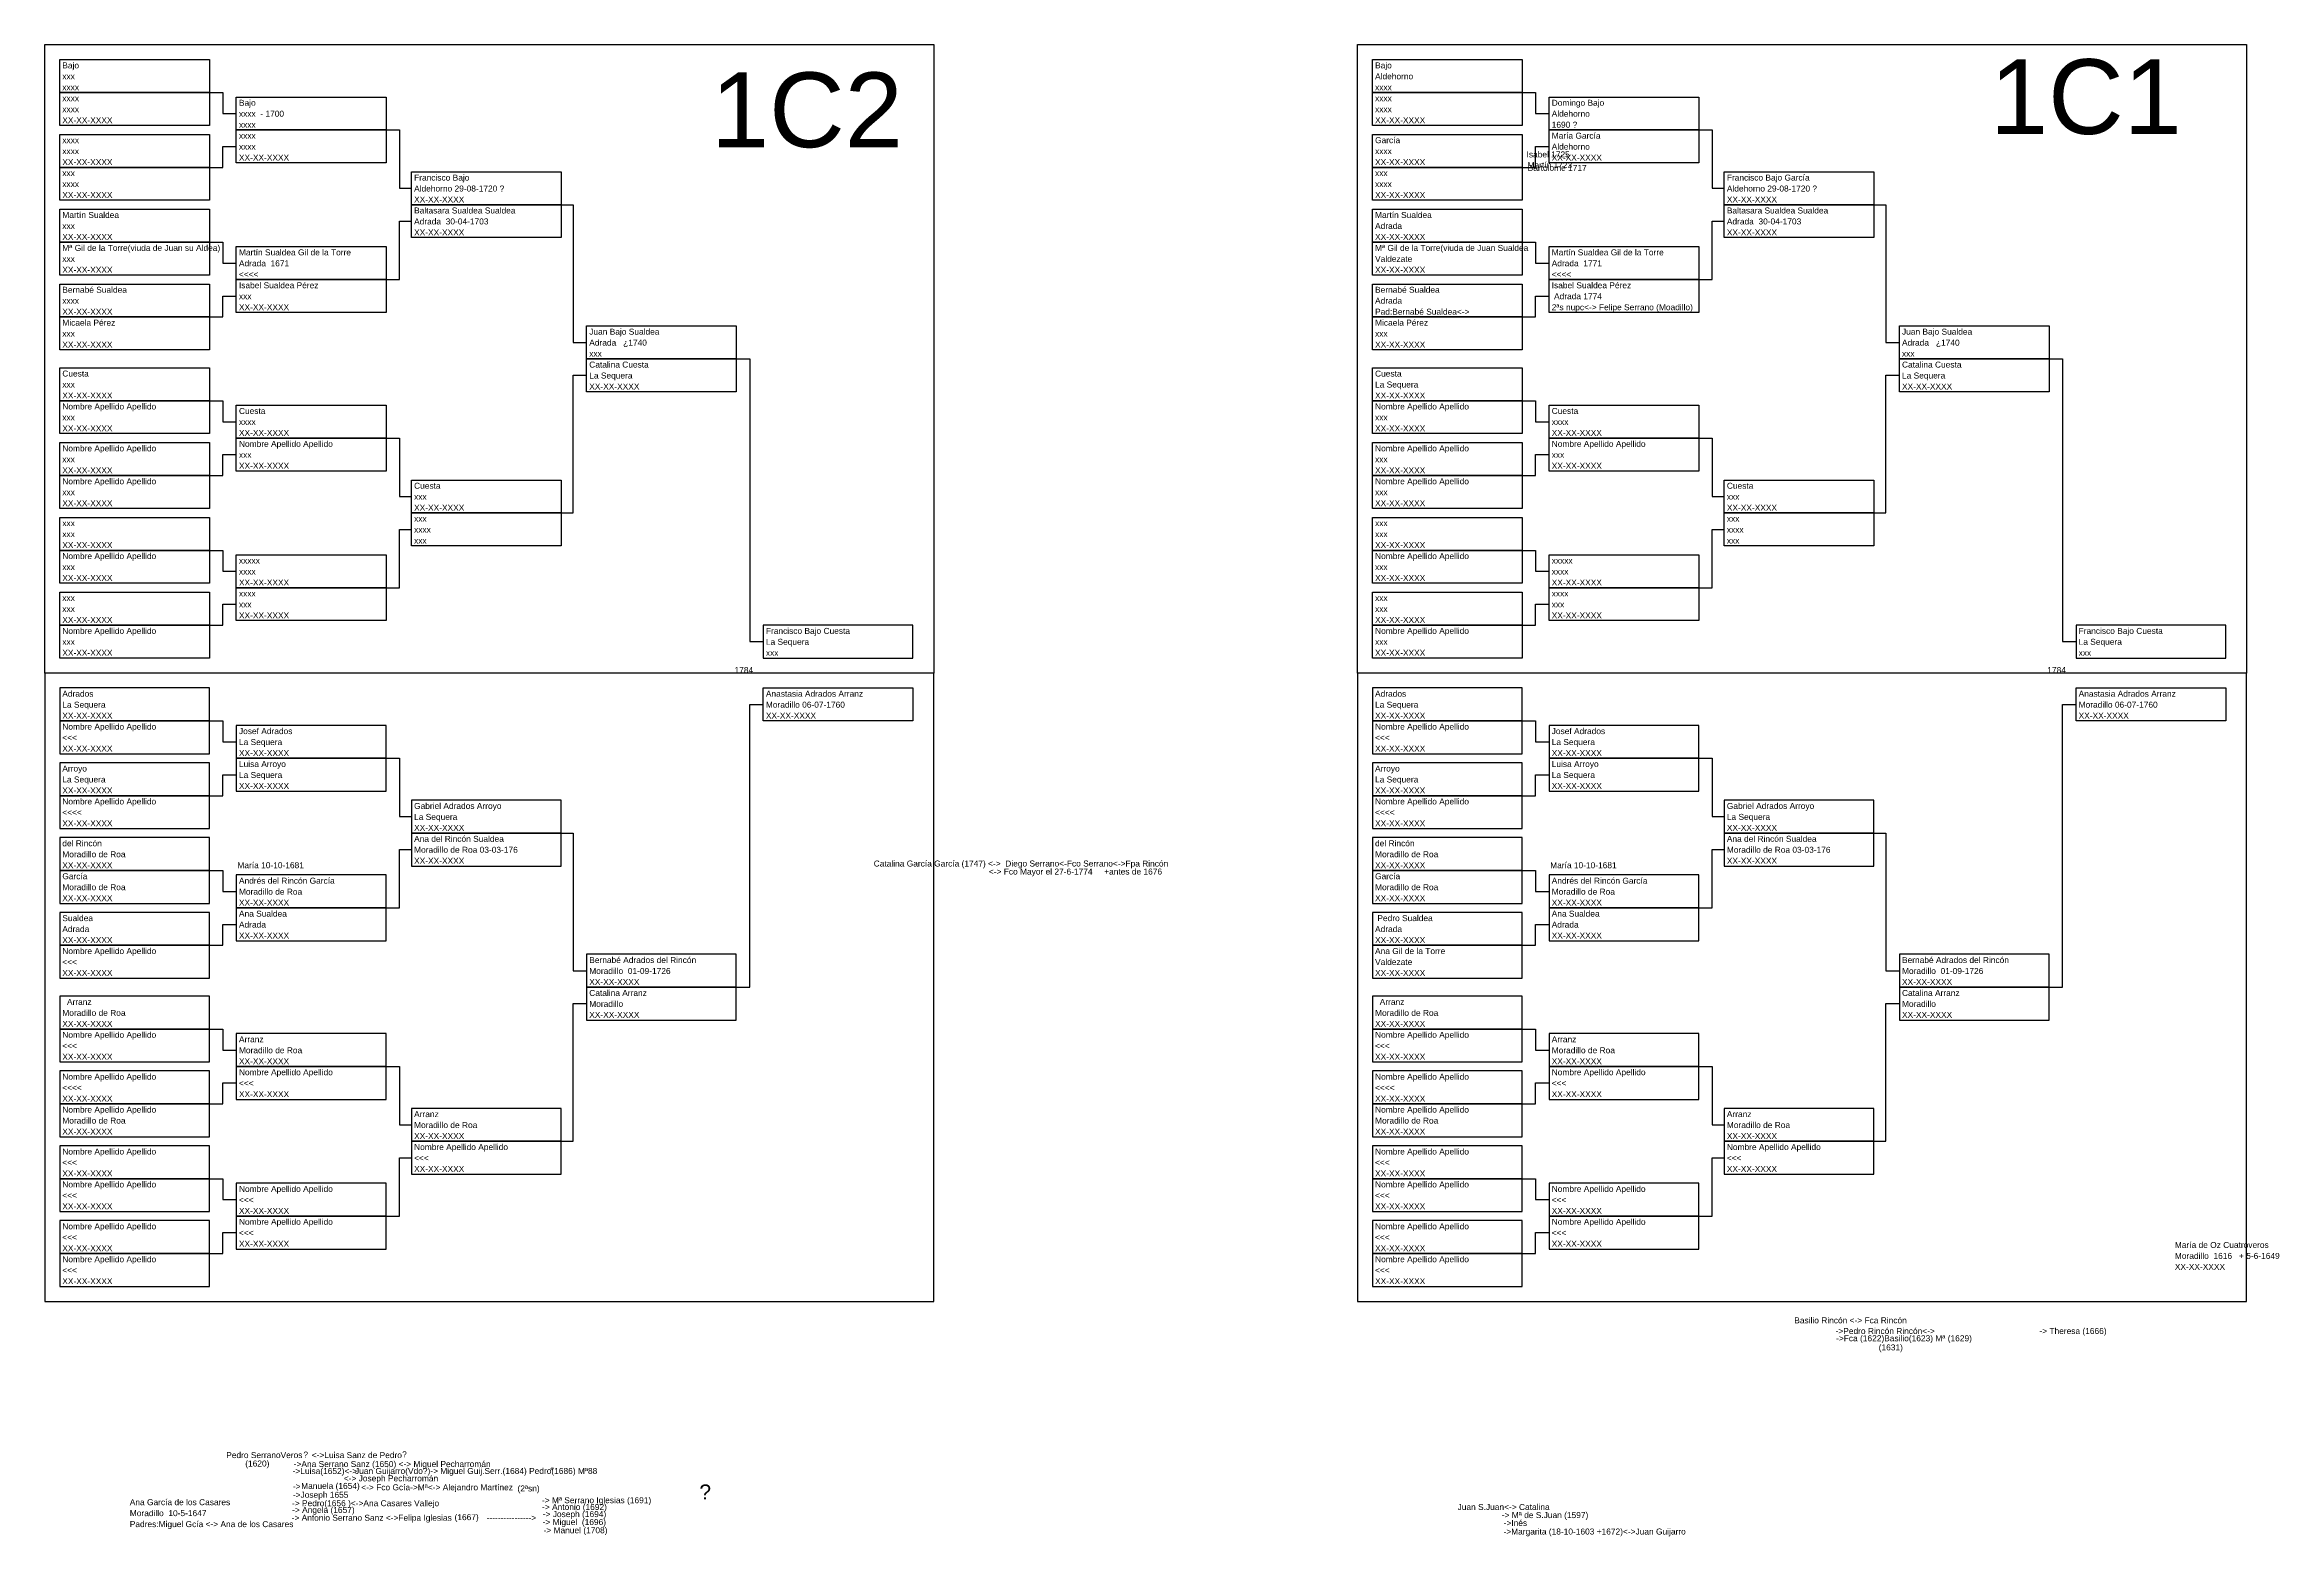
# Model space of a CAD drawing. Header units: millimetres. Extents: x -16844 to 23151, y -8543 to 4892.
# Drawn here: x -3946 to -3200, y -579 to -80 of the extents above; entities that cross this region are included whole.
import ezdxf
from ezdxf.enums import TextEntityAlignment as Align

# ---------------------------------------------------------------- set-up
doc = ezdxf.new("R2010")
doc.units = ezdxf.units.MM
doc.layers.add('Arroyo', color=30, linetype='Continuous')
doc.styles.add('Arial', font='arial.ttf', dxfattribs={"height": 0.01})

# ---------------------------------------------------------------- blocks, each defined once
blk = doc.blocks.new('Hoja superior')
for points in [[(0, 210), (297, 210), (297, 0), (0, 0)], [(5, 205), (55, 205), (55, 194), (5, 194)], [(5, 194), (55, 194), (55, 183), (5, 183)], [(64, 192.5), (114, 192.5), (114, 181.5), (64, 181.5)], [(5, 180), (55, 180), (55, 169), (5, 169)], [(64, 181.5), (114, 181.5), (114, 170.5), (64, 170.5)], [(5, 169), (55, 169), (55, 158), (5, 158)], [(122.5, 167.5), (172.5, 167.5), (172.5, 156.5), (122.5, 156.5)], [(5, 155), (55, 155), (55, 144), (5, 144)], [(122.5, 156.5), (172.5, 156.5), (172.5, 145.5), (122.5, 145.5)], [(5, 144), (55, 144), (55, 133), (5, 133)], [(64, 142.5), (114, 142.5), (114, 131.5), (64, 131.5)], [(5, 130), (55, 130), (55, 119), (5, 119)], [(64, 131.5), (114, 131.5), (114, 120.5), (64, 120.5)], [(5, 119), (55, 119), (55, 108), (5, 108)], [(181, 116), (231, 116), (231, 105), (181, 105)], [(181, 105), (231, 105), (231, 94), (181, 94)], [(5, 102), (55, 102), (55, 91), (5, 91)], [(5, 91), (55, 91), (55, 80), (5, 80)], [(64, 89.5), (114, 89.5), (114, 78.5), (64, 78.5)], [(5, 77), (55, 77), (55, 66), (5, 66)], [(64, 78.5), (114, 78.5), (114, 67.5), (64, 67.5)], [(5, 66), (55, 66), (55, 55), (5, 55)], [(122.5, 64.5), (172.5, 64.5), (172.5, 53.5), (122.5, 53.5)], [(122.5, 53.5), (172.5, 53.5), (172.5, 42.5), (122.5, 42.5)], [(5, 52), (55, 52), (55, 41), (5, 41)], [(5, 41), (55, 41), (55, 30), (5, 30)], [(64, 39.5), (114, 39.5), (114, 28.5), (64, 28.5)], [(5, 27), (55, 27), (55, 16), (5, 16)], [(64, 28.5), (114, 28.5), (114, 17.5), (64, 17.5)], [(5, 16), (55, 16), (55, 5), (5, 5)], [(240, 5), (290, 5), (290, 16), (240, 16)]]:
    blk.add_lwpolyline(points, close=True)
for points in [[(55, 194), (59.5, 194), (59.5, 187), (64, 187)], [(114, 181.5), (118.5, 181.5), (118.5, 162), (122.5, 162)], [(55, 169), (59.5, 169), (59.5, 176), (64, 176)], [(114, 131.5), (118.5, 131.5), (118.5, 151), (122.5, 151)], [(172.5, 156.5), (176.5, 156.5), (176.5, 110.5), (181, 110.5)], [(55, 144), (59.5, 144), (59.5, 137), (64, 137)], [(55, 119), (59.5, 119), (59.5, 126), (64, 126)], [(231, 105), (235.5, 105), (235.5, 10.5), (240, 10.5)], [(172.5, 53.5), (176.5, 53.5), (176.5, 99.5), (181, 99.5)], [(55, 91), (59.5, 91), (59.5, 84), (64, 84)], [(114, 78.5), (118.5, 78.5), (118.5, 59), (122.5, 59)], [(55, 66), (59.5, 66), (59.5, 73), (64, 73)], [(114, 28.5), (118.5, 28.5), (118.5, 48), (122.5, 48)], [(55, 41), (59.5, 41), (59.5, 34), (64, 34)], [(55, 16), (59.5, 16), (59.5, 23), (64, 23)]]:
    blk.add_lwpolyline(points)
blk = doc.blocks.new('Hoja inferior')
for points in [[(0, -210), (297, -210), (297, 0), (0, 0)], [(5, -16), (55, -16), (55, -5), (5, -5)], [(240, -5), (290, -5), (290, -16), (240, -16)], [(5, -27), (55, -27), (55, -16), (5, -16)], [(64, -28.5), (114, -28.5), (114, -17.5), (64, -17.5)], [(64, -39.5), (114, -39.5), (114, -28.5), (64, -28.5)], [(5, -41), (55, -41), (55, -30), (5, -30)], [(5, -52), (55, -52), (55, -41), (5, -41)], [(122.5, -53.5), (172.5, -53.5), (172.5, -42.5), (122.5, -42.5)], [(5, -66), (55, -66), (55, -55), (5, -55)], [(122.5, -64.5), (172.5, -64.5), (172.5, -53.5), (122.5, -53.5)], [(5, -77), (55, -77), (55, -66), (5, -66)], [(64, -78.5), (114, -78.5), (114, -67.5), (64, -67.5)], [(5, -91), (55, -91), (55, -80), (5, -80)], [(64, -89.5), (114, -89.5), (114, -78.5), (64, -78.5)], [(5, -102), (55, -102), (55, -91), (5, -91)], [(181, -105), (231, -105), (231, -94), (181, -94)], [(5, -119), (55, -119), (55, -108), (5, -108)], [(181, -116), (231, -116), (231, -105), (181, -105)], [(5, -130), (55, -130), (55, -119), (5, -119)], [(64, -131.5), (114, -131.5), (114, -120.5), (64, -120.5)], [(5, -144), (55, -144), (55, -133), (5, -133)], [(64, -142.5), (114, -142.5), (114, -131.5), (64, -131.5)], [(5, -155), (55, -155), (55, -144), (5, -144)], [(122.5, -156.5), (172.5, -156.5), (172.5, -145.5), (122.5, -145.5)], [(122.5, -167.5), (172.5, -167.5), (172.5, -156.5), (122.5, -156.5)], [(5, -169), (55, -169), (55, -158), (5, -158)], [(5, -180), (55, -180), (55, -169), (5, -169)], [(64, -181.5), (114, -181.5), (114, -170.5), (64, -170.5)], [(5, -194), (55, -194), (55, -183), (5, -183)], [(64, -192.5), (114, -192.5), (114, -181.5), (64, -181.5)], [(5, -205), (55, -205), (55, -194), (5, -194)]]:
    blk.add_lwpolyline(points, close=True)
for points in [[(231, -105), (235.5, -105), (235.5, -10.5), (240, -10.5)], [(55, -16), (59.5, -16), (59.5, -23), (64, -23)], [(114, -28.5), (118.5, -28.5), (118.5, -48), (122.5, -48)], [(55, -41), (59.5, -41), (59.5, -34), (64, -34)], [(114, -78.5), (118.5, -78.5), (118.5, -59), (122.5, -59)], [(172.5, -53.5), (176.5, -53.5), (176.5, -99.5), (181, -99.5)], [(55, -66), (59.5, -66), (59.5, -73), (64, -73)], [(55, -91), (59.5, -91), (59.5, -84), (64, -84)], [(172.5, -156.5), (176.5, -156.5), (176.5, -110.5), (181, -110.5)], [(55, -119), (59.5, -119), (59.5, -126), (64, -126)], [(114, -131.5), (118.5, -131.5), (118.5, -151), (122.5, -151)], [(55, -144), (59.5, -144), (59.5, -137), (64, -137)], [(114, -181.5), (118.5, -181.5), (118.5, -162), (122.5, -162)], [(55, -169), (59.5, -169), (59.5, -176), (64, -176)], [(55, -194), (59.5, -194), (59.5, -187), (64, -187)]]:
    blk.add_lwpolyline(points)
blk = doc.blocks.new('Casilla')
at = {"style": 'Arial'}
for tag, p in [('NOMBRE', (0.88, 8.08)), ('LUGAR_NACIMIENTO', (0.88, 4.42)), ('FECHA', (0.88, 0.75))]:
    blk.add_attdef(tag, p, '', height=2, dxfattribs=at)
blk = doc.blocks.new('Hermanos')
at = {"style": 'Arial'}
blk.add_attdef('NOMBRE', (0, 0), '', height=2, dxfattribs=at)

msp = doc.modelspace()

# ---------------------------------------------------------------- block references
for name, p, values in [('Casilla', (-3941.28, -96), {'NOMBRE': 'Bajo', 'LUGAR_NACIMIENTO': 'xxx', 'FECHA': 'xxxx'}), ('Casilla', (-3502.81, -96), {'NOMBRE': 'Bajo', 'LUGAR_NACIMIENTO': 'Aldehorno', 'FECHA': 'xxxx'}), ('Casilla', (-3941.28, -107), {'NOMBRE': 'xxxx', 'LUGAR_NACIMIENTO': 'xxxx', 'FECHA': 'XX-XX-XXXX'}), ('Casilla', (-3882.28, -108.5), {'NOMBRE': 'Bajo', 'LUGAR_NACIMIENTO': 'xxxx  - 1700', 'FECHA': 'xxxx'}), ('Casilla', (-3502.81, -107), {'NOMBRE': 'xxxx', 'LUGAR_NACIMIENTO': 'xxxx', 'FECHA': 'XX-XX-XXXX'}), ('Casilla', (-3443.81, -108.5), {'NOMBRE': 'Domingo Bajo', 'LUGAR_NACIMIENTO': 'Aldehorno', 'FECHA': '1690 ?'}), ('Casilla', (-3941.28, -121), {'NOMBRE': 'xxxx', 'LUGAR_NACIMIENTO': 'xxxx', 'FECHA': 'XX-XX-XXXX'}), ('Casilla', (-3882.28, -119.5), {'NOMBRE': 'xxxx', 'LUGAR_NACIMIENTO': 'xxxx', 'FECHA': 'XX-XX-XXXX'}), ('Casilla', (-3502.81, -121), {'NOMBRE': 'García', 'LUGAR_NACIMIENTO': 'xxxx', 'FECHA': 'XX-XX-XXXX'}), ('Casilla', (-3443.81, -119.5), {'NOMBRE': 'María García', 'LUGAR_NACIMIENTO': 'Aldehorno', 'FECHA': 'XX-XX-XXXX'}), ('Hermanos', (-3452.11, -117.69), {'NOMBRE': ' Isabel 1725'}), ('Hermanos', (-3451.77, -121.24), {'NOMBRE': ' Martín 1723'}), ('Casilla', (-3941.28, -132), {'NOMBRE': 'xxx', 'LUGAR_NACIMIENTO': 'xxxx', 'FECHA': 'XX-XX-XXXX'}), ('Casilla', (-3823.78, -133.5), {'NOMBRE': 'Francisco Bajo', 'LUGAR_NACIMIENTO': 'Aldehorno 29-08-1720 ?', 'FECHA': 'XX-XX-XXXX'}), ('Casilla', (-3502.81, -132), {'NOMBRE': 'xxx', 'LUGAR_NACIMIENTO': 'xxxx', 'FECHA': 'XX-XX-XXXX'}), ('Hermanos', (-3450.96, -122.19), {'NOMBRE': 'Bartolome 1717'}), ('Casilla', (-3385.31, -133.5), {'NOMBRE': 'Francisco Bajo García', 'LUGAR_NACIMIENTO': 'Aldehorno 29-08-1720 ?', 'FECHA': 'XX-XX-XXXX'}), ('Casilla', (-3823.78, -144.5), {'NOMBRE': 'Baltasara Sualdea Sualdea', 'LUGAR_NACIMIENTO': 'Adrada  30-04-1703', 'FECHA': 'XX-XX-XXXX'}), ('Casilla', (-3385.31, -144.5), {'NOMBRE': 'Baltasara Sualdea Sualdea', 'LUGAR_NACIMIENTO': 'Adrada  30-04-1703', 'FECHA': 'XX-XX-XXXX'}), ('Casilla', (-3941.28, -146), {'NOMBRE': 'Martín Sualdea', 'LUGAR_NACIMIENTO': 'xxx', 'FECHA': 'XX-XX-XXXX'}), ('Casilla', (-3502.81, -146), {'NOMBRE': 'Martín Sualdea', 'LUGAR_NACIMIENTO': 'Adrada', 'FECHA': 'XX-XX-XXXX'}), ('Casilla', (-3941.28, -157), {'NOMBRE': 'Mª Gil de la Torre(viuda de Juan su Aldea)', 'LUGAR_NACIMIENTO': 'xxx', 'FECHA': 'XX-XX-XXXX'}), ('Casilla', (-3882.28, -158.5), {'NOMBRE': 'Martín Sualdea Gil de la Torre', 'LUGAR_NACIMIENTO': 'Adrada  1671', 'FECHA': '<<<<'}), ('Casilla', (-3502.81, -157), {'NOMBRE': 'Mª Gil de la Torre(viuda de Juan Sualdea', 'LUGAR_NACIMIENTO': 'Valdezate', 'FECHA': 'XX-XX-XXXX'}), ('Casilla', (-3443.81, -158.5), {'NOMBRE': 'Martín Sualdea Gil de la Torre', 'LUGAR_NACIMIENTO': 'Adrada  1771', 'FECHA': '<<<<'}), ('Casilla', (-3941.28, -171), {'NOMBRE': 'Bernabé Sualdea', 'LUGAR_NACIMIENTO': 'xxxx', 'FECHA': 'XX-XX-XXXX'}), ('Casilla', (-3882.28, -169.5), {'NOMBRE': 'Isabel Sualdea Pérez', 'LUGAR_NACIMIENTO': 'xxx', 'FECHA': 'XX-XX-XXXX'}), ('Casilla', (-3502.81, -171), {'NOMBRE': 'Bernabé Sualdea', 'LUGAR_NACIMIENTO': 'Adrada', 'FECHA': 'Pad:Bernabé Sualdea<->'}), ('Casilla', (-3443.81, -169.5), {'NOMBRE': 'Isabel Sualdea Pérez', 'LUGAR_NACIMIENTO': ' Adrada 1774', 'FECHA': '2ªs nupc<-> Felipe Serrano (Moadillo)'}), ('Casilla', (-3941.28, -182), {'NOMBRE': 'Micaela Pérez', 'LUGAR_NACIMIENTO': 'xxx', 'FECHA': 'XX-XX-XXXX'}), ('Casilla', (-3765.28, -185), {'NOMBRE': 'Juan Bajo Sualdea', 'LUGAR_NACIMIENTO': 'Adrada   ¿1740', 'FECHA': 'xxx'}), ('Casilla', (-3502.81, -182), {'NOMBRE': 'Micaela Pérez', 'LUGAR_NACIMIENTO': 'xxx', 'FECHA': 'XX-XX-XXXX'}), ('Casilla', (-3326.81, -185), {'NOMBRE': 'Juan Bajo Sualdea', 'LUGAR_NACIMIENTO': 'Adrada   ¿1740', 'FECHA': 'xxx'}), ('Casilla', (-3765.28, -196), {'NOMBRE': 'Catalina Cuesta', 'LUGAR_NACIMIENTO': 'La Sequera', 'FECHA': 'XX-XX-XXXX'}), ('Casilla', (-3326.81, -196), {'NOMBRE': 'Catalina Cuesta', 'LUGAR_NACIMIENTO': 'La Sequera', 'FECHA': 'XX-XX-XXXX'}), ('Casilla', (-3941.28, -199), {'NOMBRE': 'Cuesta', 'LUGAR_NACIMIENTO': 'xxx', 'FECHA': 'XX-XX-XXXX'}), ('Casilla', (-3502.81, -199), {'NOMBRE': 'Cuesta', 'LUGAR_NACIMIENTO': 'La Sequera', 'FECHA': 'XX-XX-XXXX'}), ('Casilla', (-3941.28, -210), {'NOMBRE': 'Nombre Apellido Apellido', 'LUGAR_NACIMIENTO': 'xxx', 'FECHA': 'XX-XX-XXXX'}), ('Casilla', (-3882.28, -211.5), {'NOMBRE': 'Cuesta', 'LUGAR_NACIMIENTO': 'xxxx', 'FECHA': 'XX-XX-XXXX'}), ('Casilla', (-3502.81, -210), {'NOMBRE': 'Nombre Apellido Apellido', 'LUGAR_NACIMIENTO': 'xxx', 'FECHA': 'XX-XX-XXXX'}), ('Casilla', (-3443.81, -211.5), {'NOMBRE': 'Cuesta', 'LUGAR_NACIMIENTO': 'xxxx', 'FECHA': 'XX-XX-XXXX'}), ('Casilla', (-3941.28, -224), {'NOMBRE': 'Nombre Apellido Apellido', 'LUGAR_NACIMIENTO': 'xxx', 'FECHA': 'XX-XX-XXXX'}), ('Casilla', (-3882.28, -222.5), {'NOMBRE': 'Nombre Apellido Apellido', 'LUGAR_NACIMIENTO': 'xxx', 'FECHA': 'XX-XX-XXXX'}), ('Casilla', (-3502.81, -224), {'NOMBRE': 'Nombre Apellido Apellido', 'LUGAR_NACIMIENTO': 'xxx', 'FECHA': 'XX-XX-XXXX'}), ('Casilla', (-3443.81, -222.5), {'NOMBRE': 'Nombre Apellido Apellido', 'LUGAR_NACIMIENTO': 'xxx', 'FECHA': 'XX-XX-XXXX'}), ('Casilla', (-3941.28, -235), {'NOMBRE': 'Nombre Apellido Apellido', 'LUGAR_NACIMIENTO': 'xxx', 'FECHA': 'XX-XX-XXXX'}), ('Casilla', (-3823.78, -236.5), {'NOMBRE': 'Cuesta', 'LUGAR_NACIMIENTO': 'xxx', 'FECHA': 'XX-XX-XXXX'}), ('Casilla', (-3502.81, -235), {'NOMBRE': 'Nombre Apellido Apellido', 'LUGAR_NACIMIENTO': 'xxx', 'FECHA': 'XX-XX-XXXX'}), ('Casilla', (-3385.31, -236.5), {'NOMBRE': 'Cuesta', 'LUGAR_NACIMIENTO': 'xxx', 'FECHA': 'XX-XX-XXXX'}), ('Casilla', (-3823.78, -247.5), {'NOMBRE': 'xxx', 'LUGAR_NACIMIENTO': 'xxxx', 'FECHA': 'xxx'}), ('Casilla', (-3385.31, -247.5), {'NOMBRE': 'xxx', 'LUGAR_NACIMIENTO': 'xxxx', 'FECHA': 'xxx'}), ('Casilla', (-3941.28, -249), {'NOMBRE': 'xxx', 'LUGAR_NACIMIENTO': 'xxx', 'FECHA': 'XX-XX-XXXX'}), ('Casilla', (-3502.81, -249), {'NOMBRE': 'xxx', 'LUGAR_NACIMIENTO': 'xxx', 'FECHA': 'XX-XX-XXXX'}), ('Casilla', (-3941.28, -260), {'NOMBRE': 'Nombre Apellido Apellido', 'LUGAR_NACIMIENTO': 'xxx', 'FECHA': 'XX-XX-XXXX'}), ('Casilla', (-3882.28, -261.5), {'NOMBRE': 'xxxxx', 'LUGAR_NACIMIENTO': 'xxxx', 'FECHA': 'XX-XX-XXXX'}), ('Casilla', (-3502.81, -260), {'NOMBRE': 'Nombre Apellido Apellido', 'LUGAR_NACIMIENTO': 'xxx', 'FECHA': 'XX-XX-XXXX'}), ('Casilla', (-3443.81, -261.5), {'NOMBRE': 'xxxxx', 'LUGAR_NACIMIENTO': 'xxxx', 'FECHA': 'XX-XX-XXXX'}), ('Casilla', (-3941.28, -274), {'NOMBRE': 'xxx', 'LUGAR_NACIMIENTO': 'xxx', 'FECHA': 'XX-XX-XXXX'}), ('Casilla', (-3882.28, -272.5), {'NOMBRE': 'xxxx', 'LUGAR_NACIMIENTO': 'xxx', 'FECHA': 'XX-XX-XXXX'}), ('Casilla', (-3502.81, -274), {'NOMBRE': 'xxx', 'LUGAR_NACIMIENTO': 'xxx', 'FECHA': 'XX-XX-XXXX'}), ('Casilla', (-3443.81, -272.5), {'NOMBRE': 'xxxx', 'LUGAR_NACIMIENTO': 'xxx', 'FECHA': 'XX-XX-XXXX'}), ('Casilla', (-3941.28, -285), {'NOMBRE': 'Nombre Apellido Apellido', 'LUGAR_NACIMIENTO': 'xxx', 'FECHA': 'XX-XX-XXXX'}), ('Casilla', (-3706.28, -285), {'NOMBRE': 'Francisco Bajo Cuesta', 'LUGAR_NACIMIENTO': 'La Sequera', 'FECHA': 'xxx'}), ('Casilla', (-3502.81, -285), {'NOMBRE': 'Nombre Apellido Apellido', 'LUGAR_NACIMIENTO': 'xxx', 'FECHA': 'XX-XX-XXXX'}), ('Casilla', (-3267.81, -285), {'NOMBRE': 'Francisco Bajo Cuesta', 'LUGAR_NACIMIENTO': 'La Sequera', 'FECHA': 'xxx'}), ('Hermanos', (-3715.86, -290), {'NOMBRE': '1784'}), ('Hermanos', (-3277.39, -290), {'NOMBRE': '1784'}), ('Casilla', (-3941.28, -306), {'NOMBRE': 'Adrados', 'LUGAR_NACIMIENTO': 'La Sequera', 'FECHA': 'XX-XX-XXXX'}), ('Casilla', (-3706.28, -306), {'NOMBRE': 'Anastasia Adrados Arranz', 'LUGAR_NACIMIENTO': 'Moradillo 06-07-1760', 'FECHA': 'XX-XX-XXXX'}), ('Casilla', (-3502.81, -306), {'NOMBRE': 'Adrados', 'LUGAR_NACIMIENTO': 'La Sequera', 'FECHA': 'XX-XX-XXXX'}), ('Casilla', (-3267.81, -306), {'NOMBRE': 'Anastasia Adrados Arranz', 'LUGAR_NACIMIENTO': 'Moradillo 06-07-1760', 'FECHA': 'XX-XX-XXXX'}), ('Casilla', (-3941.28, -317), {'NOMBRE': 'Nombre Apellido Apellido', 'LUGAR_NACIMIENTO': '<<<', 'FECHA': 'XX-XX-XXXX'}), ('Casilla', (-3882.28, -318.5), {'NOMBRE': 'Josef Adrados', 'LUGAR_NACIMIENTO': 'La Sequera', 'FECHA': 'XX-XX-XXXX'}), ('Casilla', (-3502.81, -317), {'NOMBRE': 'Nombre Apellido Apellido', 'LUGAR_NACIMIENTO': '<<<', 'FECHA': 'XX-XX-XXXX'}), ('Casilla', (-3443.81, -318.5), {'NOMBRE': 'Josef Adrados', 'LUGAR_NACIMIENTO': 'La Sequera', 'FECHA': 'XX-XX-XXXX'}), ('Casilla', (-3941.28, -331), {'NOMBRE': 'Arroyo', 'LUGAR_NACIMIENTO': 'La Sequera', 'FECHA': 'XX-XX-XXXX'}), ('Casilla', (-3882.28, -329.5), {'NOMBRE': 'Luisa Arroyo', 'LUGAR_NACIMIENTO': 'La Sequera', 'FECHA': 'XX-XX-XXXX'}), ('Casilla', (-3502.81, -331), {'NOMBRE': 'Arroyo', 'LUGAR_NACIMIENTO': 'La Sequera', 'FECHA': 'XX-XX-XXXX'}), ('Casilla', (-3443.81, -329.5), {'NOMBRE': 'Luisa Arroyo', 'LUGAR_NACIMIENTO': 'La Sequera', 'FECHA': 'XX-XX-XXXX'}), ('Casilla', (-3941.28, -342), {'NOMBRE': 'Nombre Apellido Apellido', 'LUGAR_NACIMIENTO': '<<<<', 'FECHA': 'XX-XX-XXXX'}), ('Casilla', (-3823.78, -343.5), {'NOMBRE': 'Gabriel Adrados Arroyo', 'LUGAR_NACIMIENTO': 'La Sequera', 'FECHA': 'XX-XX-XXXX'}), ('Casilla', (-3502.81, -342), {'NOMBRE': 'Nombre Apellido Apellido', 'LUGAR_NACIMIENTO': '<<<<', 'FECHA': 'XX-XX-XXXX'}), ('Casilla', (-3385.31, -343.5), {'NOMBRE': 'Gabriel Adrados Arroyo', 'LUGAR_NACIMIENTO': 'La Sequera', 'FECHA': 'XX-XX-XXXX'}), ('Casilla', (-3941.28, -356), {'NOMBRE': 'del Rincón', 'LUGAR_NACIMIENTO': 'Moradillo de Roa', 'FECHA': 'XX-XX-XXXX'}), ('Casilla', (-3823.78, -354.5), {'NOMBRE': 'Ana del Rincón Sualdea ', 'LUGAR_NACIMIENTO': 'Moradillo de Roa 03-03-176', 'FECHA': 'XX-XX-XXXX'}), ('Casilla', (-3502.81, -356), {'NOMBRE': 'del Rincón', 'LUGAR_NACIMIENTO': 'Moradillo de Roa', 'FECHA': 'XX-XX-XXXX'}), ('Casilla', (-3385.31, -354.5), {'NOMBRE': 'Ana del Rincón Sualdea ', 'LUGAR_NACIMIENTO': 'Moradillo de Roa 03-03-176', 'FECHA': 'XX-XX-XXXX'}), ('Casilla', (-3941.28, -367), {'NOMBRE': 'García', 'LUGAR_NACIMIENTO': 'Moradillo de Roa', 'FECHA': 'XX-XX-XXXX'}), ('Hermanos', (-3881.91, -355.24), {'NOMBRE': 'María 10-10-1681'}), ('Hermanos', (-3669.38, -354.67), {'NOMBRE': 'Catalina García García (1747) <->  Diego Serrano<-Fco Serrano<->Fpa Rincón'}), ('Hermanos', (-3630.91, -357.35), {'NOMBRE': '<-> Fco Mayor el 27-6-1774     +antes de 1676'}), ('Casilla', (-3502.81, -367), {'NOMBRE': 'García', 'LUGAR_NACIMIENTO': 'Moradillo de Roa', 'FECHA': 'XX-XX-XXXX'}), ('Hermanos', (-3443.44, -355.24), {'NOMBRE': 'María 10-10-1681'}), ('Casilla', (-3882.28, -368.5), {'NOMBRE': 'Andrés del Rincón García', 'LUGAR_NACIMIENTO': 'Moradillo de Roa', 'FECHA': 'XX-XX-XXXX'}), ('Casilla', (-3443.81, -368.5), {'NOMBRE': 'Andrés del Rincón García', 'LUGAR_NACIMIENTO': 'Moradillo de Roa', 'FECHA': 'XX-XX-XXXX'}), ('Casilla', (-3941.28, -381), {'NOMBRE': 'Sualdea', 'LUGAR_NACIMIENTO': 'Adrada', 'FECHA': 'XX-XX-XXXX'}), ('Casilla', (-3882.28, -379.5), {'NOMBRE': 'Ana Sualdea', 'LUGAR_NACIMIENTO': 'Adrada', 'FECHA': 'XX-XX-XXXX'}), ('Casilla', (-3502.81, -381), {'NOMBRE': ' Pedro Sualdea', 'LUGAR_NACIMIENTO': 'Adrada', 'FECHA': 'XX-XX-XXXX'}), ('Casilla', (-3443.81, -379.5), {'NOMBRE': 'Ana Sualdea', 'LUGAR_NACIMIENTO': 'Adrada', 'FECHA': 'XX-XX-XXXX'}), ('Casilla', (-3941.28, -392), {'NOMBRE': 'Nombre Apellido Apellido', 'LUGAR_NACIMIENTO': '<<<', 'FECHA': 'XX-XX-XXXX'}), ('Casilla', (-3765.28, -395), {'NOMBRE': 'Bernabé Adrados del Rincón', 'LUGAR_NACIMIENTO': 'Moradillo  01-09-1726', 'FECHA': 'XX-XX-XXXX'}), ('Casilla', (-3502.81, -392), {'NOMBRE': 'Ana Gil de la Torre', 'LUGAR_NACIMIENTO': 'Valdezate', 'FECHA': 'XX-XX-XXXX'}), ('Casilla', (-3326.81, -395), {'NOMBRE': 'Bernabé Adrados del Rincón', 'LUGAR_NACIMIENTO': 'Moradillo  01-09-1726', 'FECHA': 'XX-XX-XXXX'}), ('Casilla', (-3941.28, -409), {'NOMBRE': '  Arranz', 'LUGAR_NACIMIENTO': 'Moradillo de Roa', 'FECHA': 'XX-XX-XXXX'}), ('Casilla', (-3765.28, -406), {'NOMBRE': 'Catalina Arranz', 'LUGAR_NACIMIENTO': 'Moradillo', 'FECHA': 'XX-XX-XXXX'}), ('Casilla', (-3502.81, -409), {'NOMBRE': '  Arranz', 'LUGAR_NACIMIENTO': 'Moradillo de Roa', 'FECHA': 'XX-XX-XXXX'}), ('Casilla', (-3326.81, -406), {'NOMBRE': 'Catalina Arranz', 'LUGAR_NACIMIENTO': 'Moradillo', 'FECHA': 'XX-XX-XXXX'}), ('Casilla', (-3941.28, -420), {'NOMBRE': 'Nombre Apellido Apellido', 'LUGAR_NACIMIENTO': '<<<', 'FECHA': 'XX-XX-XXXX'}), ('Casilla', (-3502.81, -420), {'NOMBRE': 'Nombre Apellido Apellido', 'LUGAR_NACIMIENTO': '<<<', 'FECHA': 'XX-XX-XXXX'}), ('Casilla', (-3882.28, -421.5), {'NOMBRE': 'Arranz', 'LUGAR_NACIMIENTO': 'Moradillo de Roa', 'FECHA': 'XX-XX-XXXX'}), ('Casilla', (-3443.81, -421.5), {'NOMBRE': 'Arranz', 'LUGAR_NACIMIENTO': 'Moradillo de Roa', 'FECHA': 'XX-XX-XXXX'}), ('Casilla', (-3941.28, -434), {'NOMBRE': 'Nombre Apellido Apellido', 'LUGAR_NACIMIENTO': '<<<<', 'FECHA': 'XX-XX-XXXX'}), ('Casilla', (-3882.28, -432.5), {'NOMBRE': 'Nombre Apellido Apellido', 'LUGAR_NACIMIENTO': '<<<', 'FECHA': 'XX-XX-XXXX'}), ('Casilla', (-3502.81, -434), {'NOMBRE': 'Nombre Apellido Apellido', 'LUGAR_NACIMIENTO': '<<<<', 'FECHA': 'XX-XX-XXXX'}), ('Casilla', (-3443.81, -432.5), {'NOMBRE': 'Nombre Apellido Apellido', 'LUGAR_NACIMIENTO': '<<<', 'FECHA': 'XX-XX-XXXX'}), ('Casilla', (-3941.28, -445), {'NOMBRE': 'Nombre Apellido Apellido', 'LUGAR_NACIMIENTO': 'Moradillo de Roa', 'FECHA': 'XX-XX-XXXX'}), ('Casilla', (-3823.78, -446.5), {'NOMBRE': 'Arranz', 'LUGAR_NACIMIENTO': 'Moradillo de Roa', 'FECHA': 'XX-XX-XXXX'}), ('Casilla', (-3502.81, -445), {'NOMBRE': 'Nombre Apellido Apellido', 'LUGAR_NACIMIENTO': 'Moradillo de Roa', 'FECHA': 'XX-XX-XXXX'}), ('Casilla', (-3385.31, -446.5), {'NOMBRE': 'Arranz', 'LUGAR_NACIMIENTO': 'Moradillo de Roa', 'FECHA': 'XX-XX-XXXX'}), ('Casilla', (-3823.78, -457.5), {'NOMBRE': 'Nombre Apellido Apellido', 'LUGAR_NACIMIENTO': '<<<', 'FECHA': 'XX-XX-XXXX'}), ('Casilla', (-3385.31, -457.5), {'NOMBRE': 'Nombre Apellido Apellido', 'LUGAR_NACIMIENTO': '<<<', 'FECHA': 'XX-XX-XXXX'}), ('Casilla', (-3941.28, -459), {'NOMBRE': 'Nombre Apellido Apellido', 'LUGAR_NACIMIENTO': '<<<', 'FECHA': 'XX-XX-XXXX'}), ('Casilla', (-3502.81, -459), {'NOMBRE': 'Nombre Apellido Apellido', 'LUGAR_NACIMIENTO': '<<<', 'FECHA': 'XX-XX-XXXX'}), ('Casilla', (-3941.28, -470), {'NOMBRE': 'Nombre Apellido Apellido', 'LUGAR_NACIMIENTO': '<<<', 'FECHA': 'XX-XX-XXXX'}), ('Casilla', (-3882.28, -471.5), {'NOMBRE': 'Nombre Apellido Apellido', 'LUGAR_NACIMIENTO': '<<<', 'FECHA': 'XX-XX-XXXX'}), ('Casilla', (-3502.81, -470), {'NOMBRE': 'Nombre Apellido Apellido', 'LUGAR_NACIMIENTO': '<<<', 'FECHA': 'XX-XX-XXXX'}), ('Casilla', (-3443.81, -471.5), {'NOMBRE': 'Nombre Apellido Apellido', 'LUGAR_NACIMIENTO': '<<<', 'FECHA': 'XX-XX-XXXX'}), ('Casilla', (-3941.28, -484), {'NOMBRE': 'Nombre Apellido Apellido', 'LUGAR_NACIMIENTO': '<<<', 'FECHA': 'XX-XX-XXXX'}), ('Casilla', (-3882.28, -482.5), {'NOMBRE': 'Nombre Apellido Apellido', 'LUGAR_NACIMIENTO': '<<<', 'FECHA': 'XX-XX-XXXX'}), ('Casilla', (-3502.81, -484), {'NOMBRE': 'Nombre Apellido Apellido', 'LUGAR_NACIMIENTO': '<<<', 'FECHA': 'XX-XX-XXXX'}), ('Casilla', (-3443.81, -482.5), {'NOMBRE': 'Nombre Apellido Apellido', 'LUGAR_NACIMIENTO': '<<<', 'FECHA': 'XX-XX-XXXX'}), ('Casilla', (-3941.28, -495), {'NOMBRE': 'Nombre Apellido Apellido', 'LUGAR_NACIMIENTO': '<<<', 'FECHA': 'XX-XX-XXXX'}), ('Casilla', (-3502.81, -495), {'NOMBRE': 'Nombre Apellido Apellido', 'LUGAR_NACIMIENTO': '<<<', 'FECHA': 'XX-XX-XXXX'}), ('Casilla', (-3235.67, -490.22), {'NOMBRE': 'María de Oz Cuatroveros', 'LUGAR_NACIMIENTO': 'Moradillo  1616   + 5-6-1649', 'FECHA': 'XX-XX-XXXX'}), ('Hermanos', (-3361.9, -507.34), {'NOMBRE': 'Basilio Rincón <-> Fca Rincón'}), ('Hermanos', (-3367.51, -510.91), {'NOMBRE': '                         ->Pedro Rincón Rincón<->                                             -> Theresa (1666) '}), ('Hermanos', (-3357.25, -513.34), {'NOMBRE': '            ->Fca (1622)Basilio(1623) Mª (1629)'}), ('Hermanos', (-3347.68, -516.39), {'NOMBRE': '                  (1631)'}), ('Casilla', (-3918.74, -576.2), {'NOMBRE': 'Ana García de los Casares', 'LUGAR_NACIMIENTO': 'Moradillo  10-5-1647', 'FECHA': 'Padres:Miguel Gcía <-> Ana de los Casares'}), ('Hermanos', (-3474.36, -569.73), {'NOMBRE': 'Juan S.Juan<-> Catalina'}), ('Hermanos', (-3468.92, -572.43), {'NOMBRE': '            -> Mª de S.Juan (1597)'}), ('Hermanos', (-3478.38, -575.07), {'NOMBRE': '                         ->Inés'}), ('Hermanos', (-3779.66, -577.5), {'NOMBRE': '-> Manuel (1708)'})]:
    msp.add_blockref(name, p).add_auto_attribs(values)
ref = msp.add_blockref('Hermanos', (-3887.21, -552.38))
ref.add_attrib('NOMBRE', '  Pedro SerranoVeros    <->Luisa Sanz de Pedro', (-3887.21, -552.38), dxfattribs={"color": 2, "height": 2, "style": 'Arial'})
ref = msp.add_blockref('Casilla', (-3860.74, -552.94))
ref.add_attrib('FECHA', '?', (-3859.86, -552.19), dxfattribs={"color": 1, "height": 2, "style": 'Arial'})
ref = msp.add_blockref('Casilla', (-3827.76, -552.86))
ref.add_attrib('FECHA', '?', (-3826.89, -552.11), dxfattribs={"color": 1, "height": 2, "style": 'Arial'})
ref = msp.add_blockref('Casilla', (-3880.18, -555.94))
ref.add_attrib('FECHA', '(1620)', (-3879.3, -555.19), dxfattribs={"color": 2, "height": 2, "style": 'Arial'})
ref = msp.add_blockref('Casilla', (-3864.35, -558.47))
ref.add_attrib('FECHA', '->Luisa(1652)<->', (-3863.47, -557.72), dxfattribs={"height": 2, "style": 'Arial'})
ref = msp.add_blockref('Casilla', (-3863.97, -556.12))
ref.add_attrib('FECHA', '->Ana Serrano Sanz (1650) <-> Miguel Pecharromán', (-3863.1, -555.37), dxfattribs={"color": 1, "height": 2, "style": 'Arial'})
ref = msp.add_blockref('Hermanos', (-3846.39, -560.15))
ref.add_attrib('NOMBRE', '<-> Joseph Pecharromán', (-3846.39, -560.15), dxfattribs={"color": 0, "height": 2, "style": 'Arial'})
ref = msp.add_blockref('Casilla', (-3843.52, -558.43))
ref.add_attrib('FECHA', 'Juan Guijarro(Vdo?)-> Miguel Guij.Serr.(1684) Pedro(1686) Mª88', (-3842.64, -557.68), dxfattribs={"color": 3, "height": 2, "style": 'Arial'})
ref = msp.add_blockref('Hermanos', (-3777.41, -557.4))
ref.add_attrib('NOMBRE', '*', (-3777.41, -557.4), dxfattribs={"color": 3, "height": 2, "style": 'Arial'})
ref = msp.add_blockref('Casilla', (-3864.54, -569.21))
ref.add_attrib('FECHA', '-> Pedro(1656 )<->Ana Casares Vallejo', (-3863.67, -568.46), dxfattribs={"height": 2, "style": 'Arial'})
ref = msp.add_blockref('Casilla', (-3864.26, -563.59))
ref.add_attrib('FECHA', '->', (-3863.38, -562.84), dxfattribs={"height": 2, "style": 'Arial'})
ref = msp.add_blockref('Casilla', (-3864.26, -566.4))
ref.add_attrib('FECHA', '->Joseph 1655', (-3863.39, -565.65), dxfattribs={"height": 2, "style": 'Arial'})
ref = msp.add_blockref('Casilla', (-3861.5, -563.42))
ref.add_attrib('FECHA', 'Manuela (1654)', (-3860.62, -562.67), dxfattribs={"height": 2, "style": 'Arial'})
ref = msp.add_blockref('Casilla', (-3841.4, -563.9))
ref.add_attrib('FECHA', '<-> Fco Gcía->Mª<-> Alejandro Martínez', (-3840.53, -563.15), dxfattribs={"height": 2, "style": 'Arial'})
ref = msp.add_blockref('Hermanos', (-3788.36, -563.52))
ref.add_attrib('NOMBRE', '(2ªsn)', (-3788.36, -563.52), dxfattribs={"color": 254, "height": 2, "style": 'Arial'})
ref = msp.add_blockref('Casilla', (-3781.09, -568.21))
ref.add_attrib('FECHA', '-> Mª Serrano Iglesias (1691)', (-3780.21, -567.46), dxfattribs={"height": 2, "style": 'Arial'})
ref = msp.add_blockref('Casilla', (-3864.67, -574.07))
ref.add_attrib('FECHA', '-> Antonio Serrano Sanz <->Felipa Iglesias               ---------------->', (-3863.8, -573.32), dxfattribs={"height": 2, "style": 'Arial'})
ref = msp.add_blockref('Casilla', (-3864.52, -571.45))
ref.add_attrib('FECHA', '-> Ángela (1657)', (-3863.64, -570.7), dxfattribs={"height": 2, "style": 'Arial'})
ref = msp.add_blockref('Hermanos', (-3809.39, -573.12))
ref.add_attrib('NOMBRE', '(1667)', (-3809.39, -573.12), dxfattribs={"color": 254, "height": 2, "style": 'Arial'})
ref = msp.add_blockref('Casilla', (-3781.03, -570.47))
ref.add_attrib('FECHA', '-> Antonio (1692)', (-3780.16, -569.72), dxfattribs={"height": 2, "style": 'Arial'})
ref = msp.add_blockref('Casilla', (-3780.86, -575.51))
ref.add_attrib('FECHA', '-> Miguel  (1696)', (-3779.98, -574.76), dxfattribs={"height": 2, "style": 'Arial'})
ref = msp.add_blockref('Casilla', (-3780.8, -572.85))
ref.add_attrib('FECHA', '-> Joseph (1694)', (-3779.92, -572.1), dxfattribs={"height": 2, "style": 'Arial'})
ref = msp.add_blockref('Hermanos', (-3479.99, -577.92))
ref.add_attrib('NOMBRE', '                           ->Margarita (18-10-1603 +1672)<->Juan Guijarro', (-3479.99, -577.92), dxfattribs={"color": 60, "height": 2, "style": 'Arial'})
at = {"layer": 'Arroyo'}
for name, p in [('Hoja superior', (-3946.28, -290)), ('Hoja superior', (-3507.81, -290)), ('Hoja inferior', (-3507.81, -290))]:
    msp.add_blockref(name, p, dxfattribs=at)
at = {"layer": 'Arroyo', "color": 2}
msp.add_blockref('Hoja inferior', (-3946.28, -290), dxfattribs=at)

# ---------------------------------------------------------------- texts
at = {"style": 'Arial'}
msp.add_text('?', height=5, dxfattribs=at).set_placement((-3723.72, -566.2), align=Align.RIGHT)
at = {"layer": 'Arroyo', "style": 'Arial'}
for s, p in [('1C2', (-3659.67, -114.28)), ('1C1', (-3232.47, -109.86))]:
    msp.add_text(s, height=25, dxfattribs=at).set_placement(p, align=Align.RIGHT)

doc.saveas('drawing.dxf')
